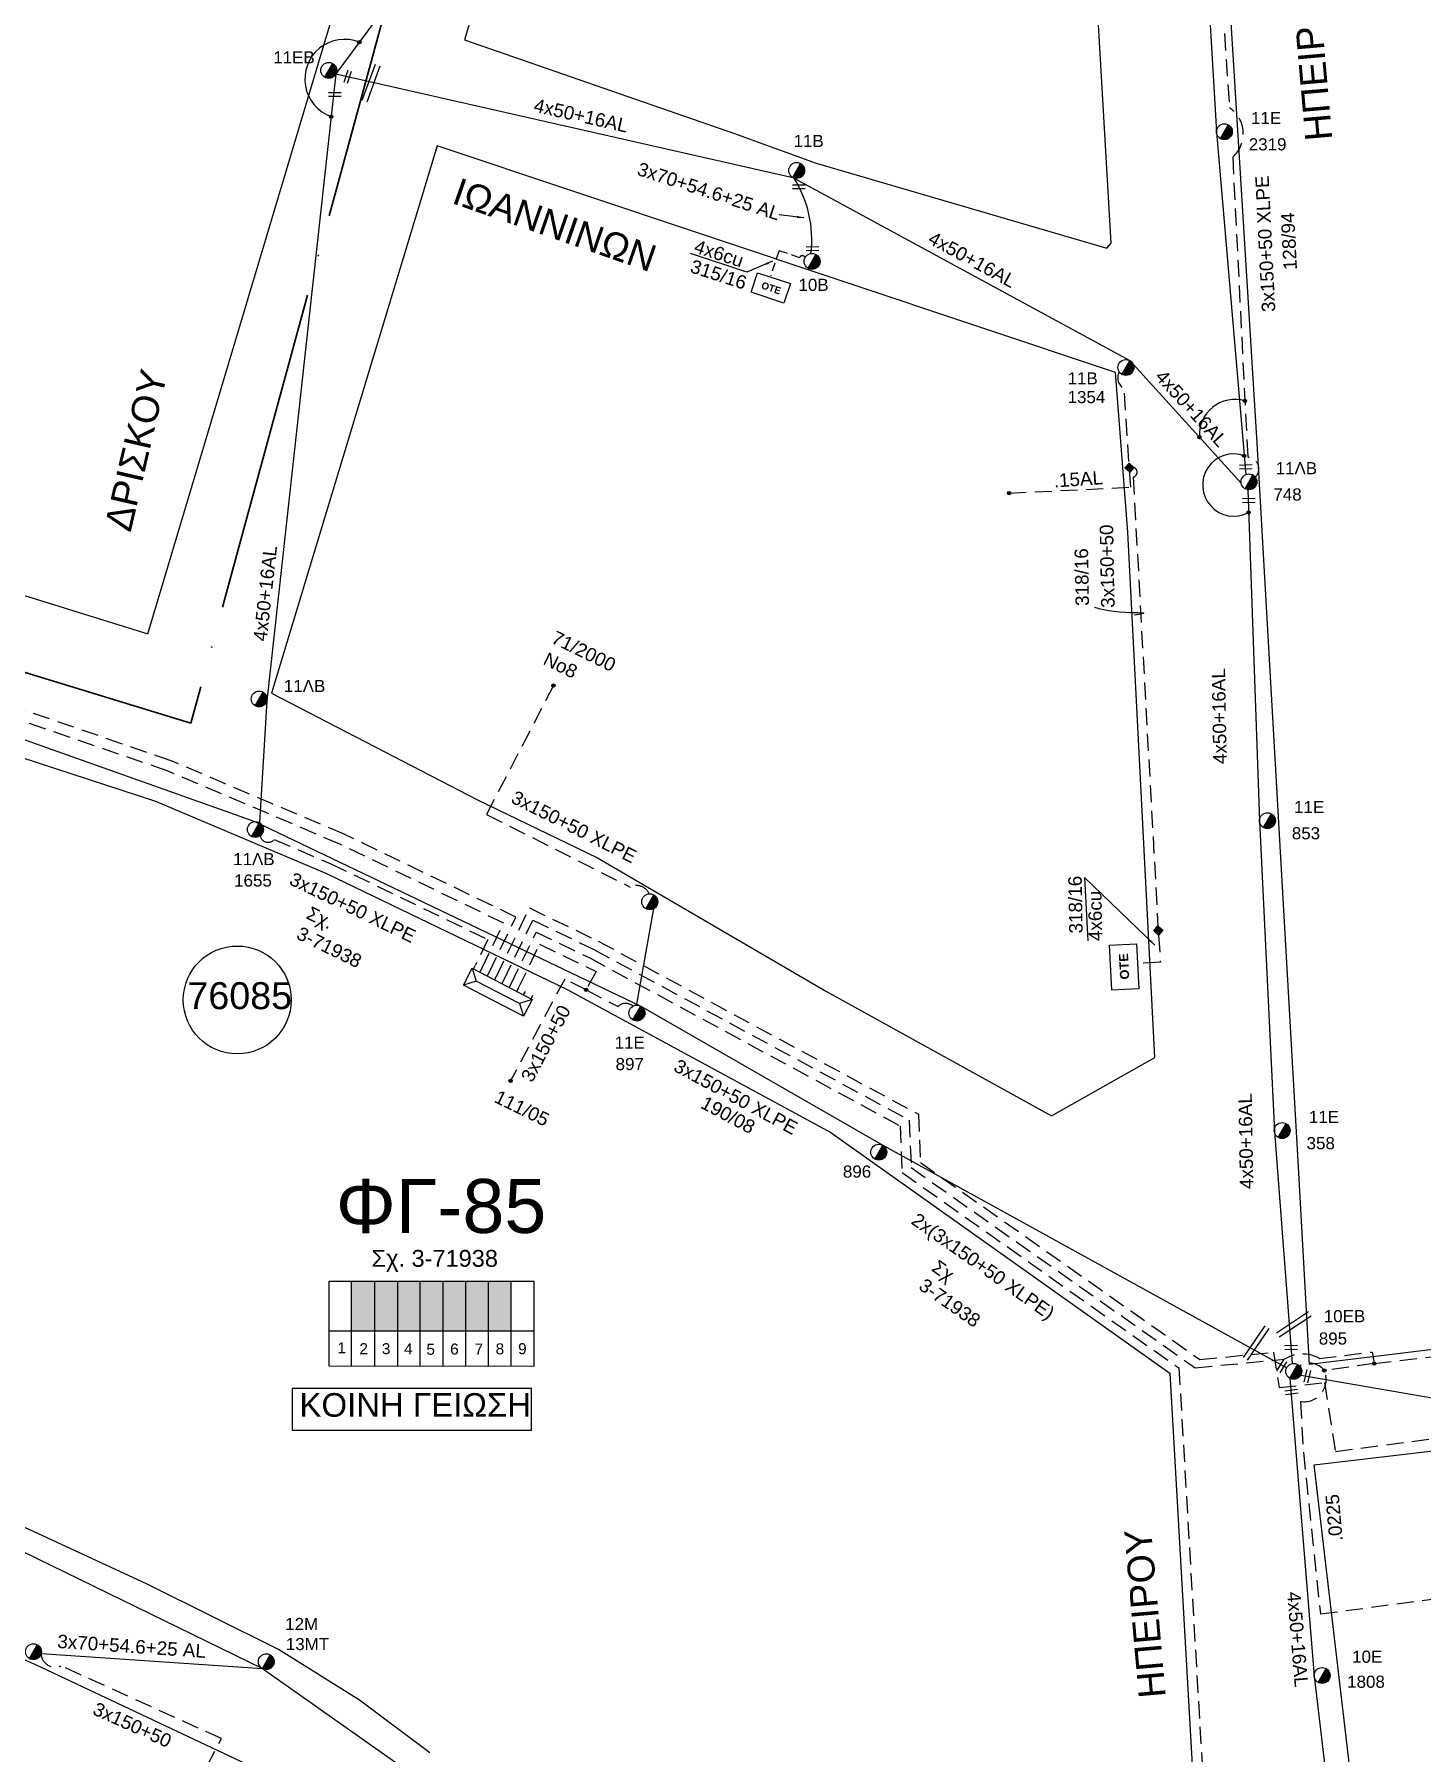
# Model space of a CAD drawing. Header units: millimetres. Extents: x -2591 to -1162, y 241 to 765.
# Drawn here: x -2361.7 to -2258.8, y 319.9 to 447.3 of the extents above; entities that cross this region are included whole.
import ezdxf
from ezdxf.enums import TextEntityAlignment as Align

# ---------------------------------------------------------------- set-up
doc = ezdxf.new("R2010")
doc.units = ezdxf.units.MM
doc.linetypes.add('ACAD_ISO04W100', pattern=[30, 24, -3, 0, -3])
doc.linetypes.add('DASHED', pattern=[19.05, 12.7, -6.35])
for name, color, linetype in [('3x150+50', 7, 'Continuous'), ('3x150+50 XLPE', 7, 'SYN_LINE'), ('3X150+70AL', 7, 'Continuous'), ('4x50+16AL', 7, 'Continuous'), ('Pillar OTE', 7, 'Continuous'), ('TEXT ΚΑΛΩΔΙΩΝ', 7, 'Continuous'), ('Άγνωστα', 7, 'Continuous'), ('ΑΓΝΩΣΤΟ ΕΝΑΕΡΙΟ ΚΑΛΩΔΙΟ', 7, 'Continuous'), ('ΑΓΝΩΣΤΟ ΥΠΟΓΕΙΟ ΚΑΛΩΔΙΟ', 7, 'DASHED'), ('Γυμνά εναέρια ΧΤ και ΦΟΠ (3Φ)   4x50+16AL', 7, 'Continuous'), ('Επιγραφές - Σχήματα', 7, 'Continuous'), ('Καλώδια ΧΤ   3x150AL+50CU', 7, 'DASHED'), ('Μηχανική τομή', 7, 'Continuous'), ('Στύλος ΦΜ', 7, 'Continuous'), ('Στύλος ΦΜ @ 1', 7, 'Continuous'), ('Συνδέσεις', 7, 'Continuous'), ('Συνεστραμμένα ΧΤ   3x70+54.6+25 AL', 7, 'SYN_LINE'), ('Τομή', 7, 'Continuous'), ('ΥΠΟΒΑΘΡΟ ΔΕΗ', 7, 'Continuous'), ('Υποσταθμός πόλεως', 7, 'Continuous'), ('Υπόβαθρο ΔΕΗ', 7, 'Continuous'), ('Υπόγεια Καλώδια Δικτύου ΧΤ   .15', 7, 'DASHED'), ('Υπόγεια καλώδια Παροχών ΧΤ   .0225', 7, 'DASHED'), ('Υπόγεια καλώδια Παροχών ΧΤ   4x6', 7, 'DASHED')]:
    doc.layers.add(name, color=color, linetype=linetype)
doc.styles.add('arial', font='arial.ttf')
doc.styles.get("Standard").update_dxf_attribs({"font": 'arial.ttf'})
doc.linetypes.add('SYN_LINE', pattern='A,0.5,-0.0001,["/\\/\\/\\/",Standard,S=0.1,R=0,X=0,Y=-0.05],-0.25', length=0.7501)
doc.dimstyles.new('ISO-25', dxfattribs={"dimtxt": 2.5, "dimasz": 2.5, "dimexe": 1.25, "dimexo": 0.625, "dimtad": 1, "dimtxsty": 'Standard', "dimcen": 2.5, "dimadec": 0, "dimazin": 0, "dimtfac": 1, "dimtmove": 0, "dimatfit": 3, "dimfxl": 1, "dimarcsym": 0})

# ---------------------------------------------------------------- blocks, each defined once
blk = doc.blocks.new('ΥΠΑΡΧΩΝ ΤΣΙΜΕΝΤΕΝΙΟΣ ΣΤΥΛΟΣ')
at = {"layer": 'Στύλος ΦΜ'}
blk.add_hatch(color=256, dxfattribs=at).paths.add_polyline_path([(-1.29, -2.28, 0.574793), (2.62, 0, 0.268822), (1.3, 2.27)])
blk.add_line((-1.29, -2.28), (1.3, 2.27), dxfattribs=at)
blk.add_circle((0, 0), 2.62, dxfattribs=at)
at = {"layer": 'Στύλος ΦΜ', "flags": 4}
for tag, p in [('ΑΡΙΘΜΟΣ', (-4.68, 8.05)), ('ΤΥΠΟΣ', (-4.91, 3.03))]:
    blk.add_attdef(tag, p, '', height=4, dxfattribs=at)
blk = doc.blocks.new('ΤΟΜΗ')
at = {"layer": 'Τομή', "ltscale": 40}
for p, q in [((-0.03, -1.92), (-11.4, -1.92)), ((-0.03, -3.42), (-11.4, -3.42))]:
    blk.add_line(p, q, dxfattribs=at)
blk = doc.blocks.new('ΥΠΟΣΤΑΘΜΟΣ ΠΟΛΕΩΣ 9 ΑΝΑΧΩΡΗΣΕΩΝ')
at = {"layer": 'Υποσταθμός πόλεως', "ltscale": 40}
for p, q in [((-9.63, -2.82), (-9.63, -4)), ((-7.12, -2.82), (-7.12, -4)), ((-4.84, -2.82), (-4.84, -4)), ((-2.36, -2.82), (-2.36, -4)), ((0.09, -2.82), (0.09, -4)), ((2.55, -2.82), (2.55, -4)), ((5.02, -2.82), (5.02, -4)), ((7.48, -2.82), (7.48, -4)), ((9.61, -2.82), (9.61, -4))]:
    blk.add_line(p, q, dxfattribs=at)
blk.add_lwpolyline([(-10.02, 2.82), (10.02, 2.82), (10.02, -2.82), (-10.02, -2.82)], close=True, dxfattribs=at)
for points in [[(-7.21, 0), (-10.02, 2.82)], [(-10.02, -2.82), (-7.21, 0)], [(-7.21, 0), (7.21, 0)], [(7.21, 0), (10.02, 2.82)], [(10.02, -2.82), (7.21, 0)]]:
    blk.add_lwpolyline(points, dxfattribs=at)
at = {"layer": 'Υποσταθμός πόλεως', "linetype": 'SYN_LINE', "ltscale": 40, "flags": 1}
for tag, p in [('ΜΕΤΑΣΧΗΜΑΤΙΣΜΟΣ', (10.79, 1.71)), ('ΙΣΧΥΣ', (10.77, -1.08)), ('ΑΡΙΘΜΟΣ', (10.89, -3.8))]:
    blk.add_attdef(tag, p, '', height=1.8, dxfattribs=at)
blk = doc.blocks.new('_ΣΥΝΔΕΣΗ')
at = {"layer": 'Συνδέσεις', "linetype": 'SYN_LINE', "ltscale": 40}
blk.add_hatch(color=256, dxfattribs=at).paths.add_polyline_path([(0.5, -0.01, 1), (-0.5, -0.01, 1)])
at = {"layer": 'Συνδέσεις'}
blk.add_circle((0, -0.01), 0.5, dxfattribs=at)
blk = doc.blocks.new('ΜΗΧΑΝΙΚΗ ΤΟΜΗ')
at = {"layer": 'Μηχανική τομή', "ltscale": 40}
for p, q in [((0, 0.76), (-3.79, 0.76)), ((0, -0.34), (-3.79, -0.34))]:
    blk.add_line(p, q, dxfattribs=at)
blk = doc.blocks.new('PILLAR ΟΤΕ')
at = {"layer": 'Pillar OTE', "ltscale": 40}
blk.add_lwpolyline([(-3.31, 2.02), (3.39, 2.02), (3.39, -1.99), (-3.31, -1.99)], close=True, dxfattribs=at)
at = {"layer": 'Pillar OTE', "insert": (-1.81, 0.71), "char_height": 1.3575, "width": 109.961, "attachment_point": 1}
blk.add_mtext('{\\fArial|b1|i0|c161|p34;OTE}', dxfattribs=at)
blk = doc.blocks.new('TSONTA XT1')
at = {"ltscale": 40}
h = blk.add_hatch(color=256, dxfattribs=at)
h.dxf.hatch_style = 1
h.paths.add_polyline_path([(595.96, 2487.66), (597.07, 2488.77), (595.96, 2489.87), (594.85, 2488.77)])
blk.add_lwpolyline([(594.85, 2488.77), (595.96, 2489.87), (597.07, 2488.77), (595.96, 2487.66)], close=True, dxfattribs=at)

msp = doc.modelspace()

# ---------------------------------------------------------------- hatches: boundary and pattern name
at = {"layer": 'Καλώδια ΧΤ   3x150AL+50CU', "linetype": 'DASHED', "lineweight": -3, "ltscale": 0.2}
h = msp.add_hatch(color=1, dxfattribs=at)
h.dxf.hatch_style = 1
h.paths.add_polyline_path([(-2336.422, 354.892), (-2338.142, 354.892), (-2338.142, 351.212), (-2336.422, 351.21)])
h = msp.add_hatch(color=6, dxfattribs=at)
h.dxf.hatch_style = 1
h.paths.add_polyline_path([(-2336.422, 351.21), (-2334.703, 351.209), (-2334.702, 354.892), (-2336.422, 354.892)])
h = msp.add_hatch(color=5, dxfattribs=at)
h.dxf.hatch_style = 1
h.paths.add_polyline_path([(-2333.054, 354.892), (-2334.702, 354.892), (-2334.703, 351.209), (-2333.054, 351.207)])
h = msp.add_hatch(color=62, dxfattribs=at)
h.dxf.hatch_style = 1
h.paths.add_polyline_path([(-2333.054, 351.207), (-2331.361, 351.205), (-2331.361, 354.892), (-2333.054, 354.892)])
h = msp.add_hatch(color=133, dxfattribs=at)
h.dxf.hatch_style = 1
h.paths.add_polyline_path([(-2331.361, 351.205), (-2329.663, 351.204), (-2329.662, 354.892), (-2331.361, 354.892)])
h = msp.add_hatch(color=2, dxfattribs=at)
h.dxf.hatch_style = 1
h.paths.add_polyline_path([(-2329.692, 351.205), (-2327.994, 351.204), (-2327.994, 354.892), (-2329.692, 354.892)])
h = msp.add_hatch(color=151, dxfattribs=at)
h.dxf.hatch_style = 1
h.paths.add_polyline_path([(-2328.024, 351.207), (-2326.326, 351.205), (-2326.325, 354.893), (-2328.024, 354.893)])

# ---------------------------------------------------------------- linework, layer by layer
at = {"layer": '3x150+50', "color": 1, "linetype": 'DASHED', "lineweight": -3, "ltscale": 0.1}
msp.add_lwpolyline([(-2320.755, 376.494), (-2322.344, 377.283), (-2326.357, 369.736)], dxfattribs=at)
msp.add_lwpolyline([(-2320.755, 376.494), (-2318.381, 375.244, -0.4132066), (-2317.29, 375.276, 5.0322137)], format="xyb", dxfattribs=at)
at = {"layer": '3x150+50', "color": 133, "linetype": 'DASHED', "lineweight": -3, "ltscale": 0.1}
msp.add_lwpolyline([(-2351.545, 313.851), (-2347.784, 320.959), (-2359.684, 326.353, -0.5338323), (-2361.163, 327.268, 2.0049159)], format="xyb", dxfattribs=at)
at = {"layer": '3x150+50 XLPE', "color": 30, "linetype": 'DASHED', "lineweight": -3, "ltscale": 0.1}
msp.add_lwpolyline([(-2253.199, 470.684), (-2255.084, 468.724), (-2257.766, 469.87), (-2261.221, 463.716), (-2265.414, 465.422), (-2274.213, 458.824), (-2273.056, 441.913, -0.4911977), (-2272.815, 438.239), (-2271.702, 415.98, -0.6716294), (-2271.138, 414.516, 6.0464519)], format="xyb", dxfattribs=at)
at = {"layer": '3x150+50 XLPE', "color": 5, "linetype": 'DASHED', "lineweight": -3, "ltscale": 0.1}
msp.add_lwpolyline([(-2327.949, 377.776), (-2325.964, 381.889), (-2338.692, 388.03), (-2351.525, 393.481), (-2378.931, 402.905), (-2405.062, 408.214), (-2405.062, 408.214, 0.4567311), (-2408.391, 406.399, 7.1828225)], format="xyb", dxfattribs=at)
at = {"layer": '3x150+50 XLPE', "color": 133, "linetype": 'DASHED', "lineweight": -3, "ltscale": 0.1}
msp.add_lwpolyline([(-2328.495, 378.06), (-2326.866, 381.436), (-2339.022, 387.301), (-2351.812, 392.733), (-2379.146, 402.133), (-2405.595, 407.369, -0.3466956), (-2408.257, 404.5), (-2411.324, 381.509, -0.5846635), (-2411.669, 378.54), (-2412.002, 375.408), (-2413.702, 375.477)], format="xyb", dxfattribs=at)
at = {"layer": '3x150+50 XLPE', "color": 1, "linetype": 'DASHED', "lineweight": -3, "ltscale": 0.1}
msp.add_lwpolyline([(-2323.178, 399.053), (-2328.138, 389.497), (-2317.478, 384.11, -0.4374005), (-2316.081, 383.609, -32.1723528)], format="xyb", dxfattribs=at)
at = {"layer": '3x150+50 XLPE', "color": 62, "linetype": 'DASHED', "lineweight": -3, "ltscale": 0.1}
msp.add_lwpolyline([(-2344.917, 387.913, 0.6244324), (-2343.892, 387.631), (-2339.683, 385.843), (-2328.041, 380.226), (-2328.968, 378.305)], format="xyb", dxfattribs=at)
at = {"layer": '3x150+50 XLPE', "color": 151, "linetype": 'DASHED', "lineweight": -3, "ltscale": 0.1}
msp.add_lwpolyline([(-2327.401, 377.491), (-2324.955, 382.562), (-2319.852, 380.1), (-2296.117, 367.26), (-2295.963, 363.682), (-2275.246, 349.069), (-2269.789, 349.616), (-2269.368, 346.987), (-2266.012, 347.358), (-2265.193, 342.259), (-2252.076, 343.98, 0.3882014), (-2248.183, 343.904), (-2223.168, 346.753), (-2221.004, 327.62, 0.3115983), (-2220.523, 323.511), (-2219.15, 312.491, 0.42194), (-2218.679, 308.98), (-2216.783, 292.154, -0.5568189), (-2216.079, 291.194, 1.1753743)], format="xyb", dxfattribs=at)
at = {"layer": '3x150+50 XLPE', "color": 6, "linetype": 'DASHED', "lineweight": -3, "ltscale": 0.1}
msp.add_lwpolyline([(-2326.855, 377.208), (-2324.705, 381.664), (-2320.171, 379.477), (-2296.8, 366.833), (-2296.647, 363.309), (-2275.603, 348.464), (-2268.987, 349.095, -0.2783147), (-2266.409, 349.156), (-2262.47, 349.631), (-2262.317, 348.774)], format="xyb", dxfattribs=at)
at = {"layer": '3x150+50 XLPE', "color": 2, "linetype": 'DASHED', "lineweight": -3, "ltscale": 0.1}
msp.add_lwpolyline([(-2326.313, 376.926), (-2324.459, 380.769), (-2320.489, 378.853), (-2297.482, 366.407), (-2297.332, 362.935), (-2276.803, 348.454), (-2274.539, 309.772, 0.6377155), (-2274.398, 307.364), (-2272.324, 271.93), (-2278.067, 269.982, 0.5917775), (-2280.165, 271.142), (-2287.492, 280.192), (-2302.85, 295.181, 0.7880033), (-2303.316, 296)], format="xyb", dxfattribs=at)
at = {"layer": '3X150+70AL', "color": 6, "linetype": 'DASHED', "lineweight": -3, "ltscale": 0.1}
msp.add_lwpolyline([(-2262.317, 348.774), (-2237.116, 351.72)], dxfattribs=at)
msp.add_lwpolyline([(-2262.317, 348.774), (-2266.022, 348.259, 0.3883589), (-2267.852, 348.592, -11.9641653)], format="xyb", dxfattribs=at)
at = {"layer": '4x50+16AL', "color": 62, "linetype": 'Continuous', "lineweight": -3, "ltscale": 0.1}
msp.add_lwpolyline([(-2326.92, 461.132), (-2339.301, 444.43), (-2344.42, 397.928), (-2344.981, 388.892)], dxfattribs=at)
at = {"layer": '4x50+16AL', "color": 27, "linetype": 'Continuous', "lineweight": -3, "ltscale": 0.1}
for points in [[(-2275.134, 458.985), (-2274.021, 440.083), (-2271.84, 414.705)], [(-2271.7, 413.581), (-2270.829, 389.005), (-2269.728, 365.964), (-2268.404, 348.776)]]:
    msp.add_lwpolyline(points, dxfattribs=at)
at = {"layer": '4x50+16AL', "color": 30, "linetype": 'Continuous', "lineweight": -3, "ltscale": 0.1}
msp.add_lwpolyline([(-2339.301, 444.43), (-2305.431, 436.744), (-2280.441, 423.156), (-2272.191, 414.072)], dxfattribs=at)
at = {"layer": '4x50+16AL', "color": 133, "linetype": 'Continuous', "lineweight": -3, "ltscale": 0.1}
msp.add_lwpolyline([(-2393.96, 349.08), (-2370.907, 338.92), (-2344.757, 326.155), (-2322.627, 310.553), (-2304.147, 295.254), (-2280.064, 269.953)], dxfattribs=at)
at = {"layer": '4x50+16AL', "color": 6, "linetype": 'Continuous', "lineweight": -3, "ltscale": 0.1}
msp.add_lwpolyline([(-2267.767, 347.925), (-2249.725, 344.8), (-2216.592, 347.641)], dxfattribs=at)
at = {"layer": 'Pillar OTE', "lineweight": -3, "ltscale": 40}
for points in [[(-2339.807, 348.572), (-2339.806, 354.892), (-2324.64, 354.891), (-2324.64, 348.557), (-2339.807, 348.573)], [(-2338.143, 348.571), (-2338.142, 354.892)], [(-2336.423, 348.569), (-2336.422, 354.892)], [(-2334.703, 348.568), (-2334.702, 354.892)], [(-2333.054, 348.566), (-2333.054, 354.892)], [(-2331.361, 348.564), (-2331.361, 354.892)], [(-2329.663, 348.562), (-2329.662, 354.892)], [(-2327.994, 348.561), (-2327.994, 354.892)], [(-2326.3, 348.559), (-2326.3, 354.891)], [(-2339.806, 351.213), (-2324.64, 351.199)]]:
    msp.add_lwpolyline(points, dxfattribs=at)
at = {"layer": 'ΑΓΝΩΣΤΟ ΕΝΑΕΡΙΟ ΚΑΛΩΔΙΟ', "color": 62, "linetype": 'Continuous', "lineweight": -3, "ltscale": 0.1}
msp.add_lwpolyline([(-2407.828, 406.225), (-2377.337, 400.352), (-2345.312, 388.969), (-2316.697, 375.28), (-2298.763, 364.965), (-2268.813, 348.468)], dxfattribs=at)
at = {"layer": 'ΑΓΝΩΣΤΟ ΕΝΑΕΡΙΟ ΚΑΛΩΔΙΟ', "color": 1, "linetype": 'SYN_LINE', "lineweight": -3, "ltscale": 9}
msp.add_lwpolyline([(-2317.001, 375.425), (-2315.743, 382.511)], dxfattribs=at)
at = {"layer": 'ΑΓΝΩΣΤΟ ΥΠΟΓΕΙΟ ΚΑΛΩΔΙΟ', "color": 1, "linetype": 'DASHED', "lineweight": -3, "ltscale": 0.1}
msp.add_lwpolyline([(-2325.761, 376.64), (-2324.203, 379.868), (-2320.013, 377.846), (-2320.755, 376.494)], dxfattribs=at)
at = {"layer": 'Γυμνά εναέρια ΧΤ και ΦΟΠ (3Φ)   4x50+16AL', "color": 6, "linetype": 'Continuous', "lineweight": -3, "ltscale": 0.1}
msp.add_lwpolyline([(-2268.58, 347.686), (-2266.772, 325.589), (-2264.008, 302.182), (-2260.596, 273.677)], dxfattribs=at)
at = {"layer": 'Επιγραφές - Σχήματα', "color": 173, "lineweight": -3}
msp.add_lwpolyline([(-2342.552, 343.833), (-2324.796, 343.833), (-2324.796, 346.92), (-2342.552, 346.92)], close=True, dxfattribs=at)
at = {"layer": 'Καλώδια ΧΤ   3x150AL+50CU', "color": 30, "linetype": 'DASHED', "ltscale": 0.1}
msp.add_lwpolyline([(-2280.136, 415.239, -0.7060345), (-2280.196, 414.502), (-2278.357, 381.228)], format="xyb", dxfattribs=at)
at = {"layer": 'Συνεστραμμένα ΧΤ   3x70+54.6+25 AL', "color": 133, "linetype": 'SYN_LINE', "lineweight": -3, "ltscale": 10}
msp.add_lwpolyline([(-2361.163, 327.268), (-2344.757, 326.155)], dxfattribs=at)
at = {"layer": 'Συνεστραμμένα ΧΤ   3x70+54.6+25 AL', "color": 30, "linetype": 'SYN_LINE', "ltscale": 5}
msp.add_arc((-2312.605, 432.109), 8.584, 353.21529, 32.40325, dxfattribs=at)
at = {"layer": 'ΥΠΟΒΑΘΡΟ ΔΕΗ', "linetype": 'ACAD_ISO04W100', "lineweight": 30, "flags": 128}
msp.add_lwpolyline([(-2581.141, 758.187), (-2541.759, 714.967), (-2385.005, 661.277), (-2294.541, 600.032), (-2350.056, 396.261), (-2380.89, 405.676), (-2412.14, 410.774), (-2419.019, 347.031), (-2424.604, 288.141), (-2395.053, 280.604), (-2365.078, 264.993), (-2343.075, 249.271)], dxfattribs=at)
at = {"layer": 'ΥΠΟΒΑΘΡΟ ΔΕΗ', "lineweight": -3}
for points in [[(-2540.267, 428.627), (-2534.842, 409.425), (-2514.318, 414.003), (-2497.243, 416.536), (-2490.529, 417.603), (-2481.791, 418.445), (-2459.824, 420.223), (-2418.441, 418.224), (-2415.559, 418.014), (-2411.484, 417.261), (-2377.537, 410.288), (-2371.567, 408.573), (-2353.257, 402.889), (-2339.901, 447.526), (-2333.635, 468.133), (-2329.693, 482.191), (-2323.51, 505.587), (-2318.617, 523.84), (-2313.08, 545.161), (-2308.263, 564.351), (-2302.192, 587.824)], [(-2329.764, 446.948), (-2309.819, 440.021), (-2303.688, 437.801), (-2282.143, 431.496), (-2281.836, 431.852), (-2283.147, 454.487), (-2285.03, 493.144), (-2316.134, 495.261), (-2321.719, 473.89), (-2329.764, 446.948)], [(-2223.977, 353.938), (-2267.113, 348.715), (-2267.955, 363.789), (-2271.009, 417.027), (-2273.571, 458.652), (-2265.75, 464.471), (-2234.573, 451.115), (-2229.636, 407.816), (-2223.977, 353.938)], [(-2281.514, 422.269), (-2331.793, 439.089), (-2344.073, 398.479), (-2328.807, 390.571), (-2319.913, 386.278), (-2302.935, 376.377), (-2286.259, 367.134), (-2278.578, 371.478), (-2280.6, 410.422), (-2281.514, 422.269)], [(-2308.844, 429.705), (-2313.01, 431.098)], [(-2413.939, 354.144), (-2410.854, 380.75), (-2407.584, 405.774), (-2379.79, 399.816), (-2363.954, 394.161), (-2352.673, 390.491), (-2340.013, 385.114), (-2322.171, 376.505), (-2302.608, 365.922), (-2277.48, 348.052), (-2275.21, 308.129)], [(-2283.808, 384.824), (-2283.564, 380.132)], [(-2332.347, 319.895), (-2337.568, 323.8), (-2343.555, 327.558), (-2353.302, 332.412), (-2370.117, 340.201), (-2394.045, 350.572), (-2413.939, 354.144)], [(-2255.907, 249.271), (-2260.735, 289.94), (-2266.776, 341.258), (-2244.527, 343.877), (-2223.669, 346.126), (-2221.925, 329.954), (-2218.396, 299.928), (-2214.973, 269.567), (-2212.901, 249.271)], [(-2419.954, 292.884), (-2414.155, 343.521), (-2396.624, 340.084), (-2378.621, 334.153), (-2361.157, 326.267), (-2345.919, 319.056), (-2335.161, 311.95), (-2323.901, 303.255), (-2315.675, 295.841), (-2346.77, 259.821), (-2358.502, 268.38), (-2369.291, 274.042), (-2383.652, 281.455), (-2402.494, 288.556), (-2419.954, 292.884)]]:
    msp.add_lwpolyline(points, dxfattribs=at)
at = {"layer": 'ΥΠΟΒΑΘΡΟ ΔΕΗ', "lineweight": -3, "ltscale": 0.1}
for centre, radius, start, end in [((-2338.657, 444.025), 2.953, 68.33821, 250.32227), ((-2272.655, 417.639), 2.637, 73.58914, 183.41315), ((-2272.738, 413.928), 2.309, 70.31482, 298.39691)]:
    msp.add_arc(centre, radius, start, end, dxfattribs=at)
at = {"layer": 'ΥΠΟΒΑΘΡΟ ΔΕΗ', "lineweight": -3}
msp.add_open_spline([(-2283.073, 404.873), (-2281.4, 404.258), (-2277.887, 404.619), (-2280.124, 404.268)], degree=3, dxfattribs=at)
at = {"layer": 'Υπόβαθρο ΔΕΗ', "lineweight": -3, "ltscale": 0.1}
msp.add_circle((-2346.621, 375.74), 4, dxfattribs=at)
at = {"layer": 'Υπόγεια Καλώδια Δικτύου ΧΤ   .15', "color": 30, "linetype": 'DASHED', "lineweight": -3, "ltscale": 0.1}
msp.add_lwpolyline([(-2289.397, 413.33), (-2280.379, 413.767), (-2280.866, 421.054, -0.4055696), (-2281.226, 422.322, -1.660315)], format="xyb", dxfattribs=at)
at = {"layer": 'Υπόγεια καλώδια Παροχών ΧΤ   .0225', "color": 6, "linetype": 'DASHED', "lineweight": -3, "ltscale": 0.1}
msp.add_lwpolyline([(-2266.022, 348.259, -0.5941971), (-2267.795, 345.963), (-2267.578, 342.192), (-2266.313, 330.204), (-2254.8, 331.726)], format="xyb", dxfattribs=at)
at = {"layer": 'Υπόγεια καλώδια Παροχών ΧΤ   4x6', "color": 30, "linetype": 'DASHED', "ltscale": 0.05}
msp.add_lwpolyline([(-2304.517, 430.798, 0.6746414), (-2304.932, 430.786), (-2306.45, 431.294), (-2307.068, 429.445)], format="xyb", dxfattribs=at)
at = {"layer": 'Υπόγεια καλώδια Παροχών ΧΤ   4x6', "color": 30, "linetype": 'DASHED', "ltscale": 0.1}
msp.add_lwpolyline([(-2278.311, 380.548), (-2278.311, 380.548), (-2278.178, 378.552), (-2279.836, 378.442)], dxfattribs=at)

# ---------------------------------------------------------------- block references
at = {"layer": 'Pillar OTE'}
for p, xscale, yscale, zscale, rotation in [((-2307.081, 428.539), 0.3826160727533884, 0.3826160727533884, 0.3826160727533884, 341.5032377626129), ((-2280.849, 378.163), 0.5, 0.5, 0.5, 92.97112827444023)]:
    msp.add_blockref('PILLAR ΟΤΕ', p, dxfattribs=dict(at, xscale=xscale, yscale=yscale, zscale=zscale, rotation=rotation))
at = {"layer": 'Μηχανική τομή', "lineweight": -3}
for p, xscale, yscale, zscale, rotation in [((-2338.243, 444.622), 0.2499999999999677, 0.2499999999999677, 0.2499999999999677, 71.59401087915568), ((-2339.856, 442.947), 0.2499999999999677, 0.2499999999999677, 0.2499999999999677, 180.6526184003978), ((-2305.453, 436.096), 0.2499999999999677, 0.2499999999999677, 0.2499999999999677, 180.6526184003978), ((-2304.439, 431.511), 0.2499999999999677, 0.2499999999999677, 0.2499999999999677, 180.6526184003978), ((-2272.319, 415.309), 0.2499999999999677, 0.2499999999999677, 0.2499999999999677, 182.6197810988411), ((-2272.092, 412.832), 0.2499999999999676, 0.2499999999999676, 0.2499999999999676, 181.4453023156529), ((-2268.965, 350.019), 0.2499999999999676, 0.2499999999999676, 0.2499999999999676, 181.4453023156529), ((-2269.463, 348.193), 0.2499999999999676, 0.2499999999999676, 0.2499999999999676, 237.9097543728957), ((-2267.424, 347.385), 0.2499999999999677, 0.2499999999999677, 0.2499999999999677, 257.3615102463525), ((-2268.926, 346.66), 0.2499999999999677, 0.2499999999999677, 0.2499999999999677, 187.9297337817552)]:
    msp.add_blockref('ΜΗΧΑΝΙΚΗ ΤΟΜΗ', p, dxfattribs=dict(at, xscale=xscale, yscale=yscale, zscale=zscale, rotation=rotation))
at = {"layer": 'Στύλος ΦΜ @ 1', "lineweight": -3, "ltscale": 40}
ref = msp.add_blockref('ΥΠΑΡΧΩΝ ΤΣΙΜΕΝΤΕΝΙΟΣ ΣΤΥΛΟΣ', (-2339.835, 444.679), dxfattribs=dict(at, xscale=0.2249999999999943, yscale=0.2249999999999943, zscale=0.2249999999999943))
ref.add_attrib('ΤΥΠΟΣ', '11EB', dxfattribs={"layer": 'Στύλος ΦΜ', "height": 0.9, "flags": 4}).set_placement((-2343.951, 444.922), align=Align.BOTTOM_LEFT)
ref = msp.add_blockref('ΥΠΑΡΧΩΝ ΤΣΙΜΕΝΤΕΝΙΟΣ ΣΤΥΛΟΣ', (-2273.434, 440.13), dxfattribs=dict(at, xscale=0.2249999999999943, yscale=0.2249999999999943, zscale=0.2249999999999943))
ref.add_attrib('ΤΥΠΟΣ', '11E', dxfattribs={"layer": 'Στύλος ΦΜ', "height": 0.9, "flags": 4}).set_placement((-2271.458, 440.422), align=Align.BOTTOM_LEFT)
ref.add_attrib('ΑΡΙΘΜΟΣ', '2319', (-2271.625, 438.744), dxfattribs={"layer": 'Στύλος ΦΜ', "height": 0.9, "flags": 4})
ref = msp.add_blockref('ΥΠΑΡΧΩΝ ΤΣΙΜΕΝΤΕΝΙΟΣ ΣΤΥΛΟΣ', (-2305.14, 437.256), dxfattribs=dict(at, xscale=0.2249999999999943, yscale=0.2249999999999943, zscale=0.2249999999999943))
ref.add_attrib('ΤΥΠΟΣ', '11B', dxfattribs={"layer": 'Στύλος ΦΜ', "height": 0.9, "flags": 4}).set_placement((-2305.373, 438.726), align=Align.BOTTOM_LEFT)
ref = msp.add_blockref('ΥΠΑΡΧΩΝ ΤΣΙΜΕΝΤΕΝΙΟΣ ΣΤΥΛΟΣ', (-2304.003, 430.511), dxfattribs=dict(at, xscale=0.2249999999999943, yscale=0.2249999999999943, zscale=0.2249999999999943))
ref.add_attrib('ΤΥΠΟΣ', '10B', dxfattribs={"layer": 'Στύλος ΦΜ', "height": 0.9, "flags": 4}).set_placement((-2305.009, 428.054), align=Align.BOTTOM_LEFT)
ref = msp.add_blockref('ΥΠΑΡΧΩΝ ΤΣΙΜΕΝΤΕΝΙΟΣ ΣΤΥΛΟΣ', (-2280.733, 422.645), dxfattribs=dict(at, xscale=0.2249999999999943, yscale=0.2249999999999943, zscale=0.2249999999999943))
ref.add_attrib('ΤΥΠΟΣ', '11B', dxfattribs={"layer": 'Στύλος ΦΜ', "height": 0.9, "flags": 4}).set_placement((-2285.057, 421.113), align=Align.BOTTOM_LEFT)
ref.add_attrib('ΑΡΙΘΜΟΣ', '1354', (-2285.057, 420), dxfattribs={"layer": 'Στύλος ΦΜ', "height": 0.9, "flags": 4})
ref = msp.add_blockref('ΥΠΑΡΧΩΝ ΤΣΙΜΕΝΤΕΝΙΟΣ ΣΤΥΛΟΣ', (-2271.609, 414.163), dxfattribs=dict(at, xscale=0.2249999999999943, yscale=0.2249999999999943, zscale=0.2249999999999943))
ref.add_attrib('ΤΥΠΟΣ', '11ΛB', dxfattribs={"layer": 'Στύλος ΦΜ', "height": 0.9, "flags": 4}).set_placement((-2269.633, 414.454), align=Align.BOTTOM_LEFT)
ref.add_attrib('ΑΡΙΘΜΟΣ', '748', (-2269.8, 412.777), dxfattribs={"layer": 'Στύλος ΦΜ', "height": 0.9, "flags": 4})
ref = msp.add_blockref('ΥΠΑΡΧΩΝ ΤΣΙΜΕΝΤΕΝΙΟΣ ΣΤΥΛΟΣ', (-2344.994, 398.061), dxfattribs=dict(at, xscale=0.2249999999999943, yscale=0.2249999999999943, zscale=0.2249999999999943))
ref.add_attrib('ΤΥΠΟΣ', '11ΛB', dxfattribs={"layer": 'Στύλος ΦΜ', "height": 0.9, "flags": 4}).set_placement((-2343.165, 398.305), align=Align.BOTTOM_LEFT)
ref = msp.add_blockref('ΥΠΑΡΧΩΝ ΤΣΙΜΕΝΤΕΝΙΟΣ ΣΤΥΛΟΣ', (-2270.241, 389.036), dxfattribs=dict(at, xscale=0.2249999999999943, yscale=0.2249999999999943, zscale=0.2249999999999943))
ref.add_attrib('ΤΥΠΟΣ', '11E', dxfattribs={"layer": 'Στύλος ΦΜ', "height": 0.9, "flags": 4}).set_placement((-2268.265, 389.328), align=Align.BOTTOM_LEFT)
ref.add_attrib('ΑΡΙΘΜΟΣ', '853', (-2268.432, 387.651), dxfattribs={"layer": 'Στύλος ΦΜ', "height": 0.9, "flags": 4})
ref = msp.add_blockref('ΥΠΑΡΧΩΝ ΤΣΙΜΕΝΤΕΝΙΟΣ ΣΤΥΛΟΣ', (-2345.274, 388.381), dxfattribs=dict(at, xscale=0.2249999999999943, yscale=0.2249999999999943, zscale=0.2249999999999943))
ref.add_attrib('ΤΥΠΟΣ', '11ΛΒ', dxfattribs={"layer": 'Στύλος ΦΜ', "height": 0.9, "flags": 4}).set_placement((-2346.923, 385.466), align=Align.BOTTOM_LEFT)
ref.add_attrib('ΑΡΙΘΜΟΣ', '1655', (-2346.852, 384.149), dxfattribs={"layer": 'Στύλος ΦΜ', "height": 0.9, "flags": 4})
at = {"layer": 'Στύλος ΦΜ @ 1', "lineweight": -3, "ltscale": 40, "xscale": 0.2249999999999943, "yscale": 0.2249999999999943, "zscale": 0.2249999999999943}
for p in [(-2316.035, 383.022), (-2361.735, 327.405)]:
    msp.add_blockref('ΥΠΑΡΧΩΝ ΤΣΙΜΕΝΤΕΝΙΟΣ ΣΤΥΛΟΣ', p, dxfattribs=at)
at = {"layer": 'Στύλος ΦΜ @ 1', "lineweight": -3, "ltscale": 40}
ref = msp.add_blockref('ΥΠΑΡΧΩΝ ΤΣΙΜΕΝΤΕΝΙΟΣ ΣΤΥΛΟΣ', (-2316.99, 374.769), dxfattribs=dict(at, xscale=0.2249999999999943, yscale=0.2249999999999943, zscale=0.2249999999999943))
ref.add_attrib('ΤΥΠΟΣ', '11E', dxfattribs={"layer": 'Στύλος ΦΜ', "height": 0.9, "flags": 4}).set_placement((-2318.639, 371.853), align=Align.BOTTOM_LEFT)
ref.add_attrib('ΑΡΙΘΜΟΣ', '897', (-2318.568, 370.536), dxfattribs={"layer": 'Στύλος ΦΜ', "height": 0.9, "flags": 4})
ref = msp.add_blockref('ΥΠΑΡΧΩΝ ΤΣΙΜΕΝΤΕΝΙΟΣ ΣΤΥΛΟΣ', (-2269.146, 366.053), dxfattribs=dict(at, xscale=0.2249999999999943, yscale=0.2249999999999943, zscale=0.2249999999999943))
ref.add_attrib('ΤΥΠΟΣ', '11E', dxfattribs={"layer": 'Στύλος ΦΜ', "height": 0.9, "flags": 4}).set_placement((-2267.17, 366.345), align=Align.BOTTOM_LEFT)
ref.add_attrib('ΑΡΙΘΜΟΣ', '358', (-2267.337, 364.668), dxfattribs={"layer": 'Στύλος ΦΜ', "height": 0.9, "flags": 4})
ref = msp.add_blockref('ΥΠΑΡΧΩΝ ΤΣΙΜΕΝΤΕΝΙΟΣ ΣΤΥΛΟΣ', (-2299.055, 364.454), dxfattribs=dict(at, xscale=0.2249999999999943, yscale=0.2249999999999943, zscale=0.2249999999999943))
ref.add_attrib('ΑΡΙΘΜΟΣ', '896', (-2301.715, 362.563), dxfattribs={"layer": 'Στύλος ΦΜ', "height": 0.9, "flags": 4})
ref = msp.add_blockref('ΥΠΑΡΧΩΝ ΤΣΙΜΕΝΤΕΝΙΟΣ ΣΤΥΛΟΣ', (-2268.289, 348.198), dxfattribs=dict(at, xscale=0.2249999999999943, yscale=0.2249999999999943, zscale=0.2249999999999943))
ref.add_attrib('ΤΥΠΟΣ', '10EB', dxfattribs={"layer": 'Στύλος ΦΜ', "height": 0.9, "flags": 4}).set_placement((-2266.064, 351.572), align=Align.BOTTOM_LEFT)
ref.add_attrib('ΑΡΙΘΜΟΣ', '895', (-2266.432, 350.183), dxfattribs={"layer": 'Στύλος ΦΜ', "height": 0.9, "flags": 4})
ref = msp.add_blockref('ΥΠΑΡΧΩΝ ΤΣΙΜΕΝΤΕΝΙΟΣ ΣΤΥΛΟΣ', (-2344.466, 326.667), dxfattribs=dict(at, xscale=0.2249999999999943, yscale=0.2249999999999943, zscale=0.2249999999999943))
ref.add_attrib('ΤΥΠΟΣ', '12M', dxfattribs={"layer": 'Στύλος ΦΜ', "height": 0.9, "flags": 4}).set_placement((-2343.065, 328.741), align=Align.BOTTOM_LEFT)
ref.add_attrib('ΑΡΙΘΜΟΣ', '13MT', (-2343.019, 327.522), dxfattribs={"layer": 'Στύλος ΦΜ', "height": 0.9, "flags": 4})
ref = msp.add_blockref('ΥΠΑΡΧΩΝ ΤΣΙΜΕΝΤΕΝΙΟΣ ΣΤΥΛΟΣ', (-2266.186, 325.642), dxfattribs=dict(at, xscale=0.2249999999999943, yscale=0.2249999999999943, zscale=0.2249999999999943))
ref.add_attrib('ΤΥΠΟΣ', '10E', dxfattribs={"layer": 'Στύλος ΦΜ', "height": 0.9, "flags": 4}).set_placement((-2263.96, 326.315), align=Align.BOTTOM_LEFT)
ref.add_attrib('ΑΡΙΘΜΟΣ', '1808', (-2264.329, 324.728), dxfattribs={"layer": 'Στύλος ΦΜ', "height": 0.9, "flags": 4})
at = {"layer": 'Συνδέσεις', "lineweight": -3, "xscale": 0.25, "yscale": 0.25, "zscale": 0.25}
for p in [(-2337.567, 446.769), (-2339.651, 441.244), (-2271.91, 420.168), (-2275.287, 417.484), (-2271.96, 416.102), (-2289.396, 413.333), (-2271.64, 411.897), (-2323.177, 399.056), (-2320.754, 376.497), (-2326.357, 369.738), (-2266.022, 348.259), (-2262.317, 348.774)]:
    msp.add_blockref('_ΣΥΝΔΕΣΗ', p, dxfattribs=at)
at = {"layer": 'Συνδέσεις', "xscale": 0.3075184835441074, "yscale": 0.3075184835441074, "zscale": 0.3075184835441074, "rotation": 273.8243179449887}
for p in [(-3056.336, 547.03), (-3054.195, 512.702)]:
    msp.add_blockref('TSONTA XT1', p, dxfattribs=at)
at = {"layer": 'Τομή', "lineweight": -3, "xscale": 0.2499999999999996, "yscale": 0.2499999999999996, "zscale": 0.2499999999999996}
for p, rotation in [((-2336.848, 445.28), 69.93236658184156), ((-2267.461, 353.01), 33.39231130789361), ((-2270.832, 351.856), 55.59427874515659)]:
    msp.add_blockref('ΤΟΜΗ', p, dxfattribs=dict(at, rotation=rotation))
at = {"layer": 'Υποσταθμός πόλεως', "lineweight": -3, "xscale": 0.2499999999999997, "yscale": 0.2499999999999997, "zscale": 0.2499999999999997, "rotation": 152.551654796103}
msp.add_blockref('ΥΠΟΣΤΑΘΜΟΣ ΠΟΛΕΩΣ 9 ΑΝΑΧΩΡΗΣΕΩΝ', (-2327.297, 376.31), dxfattribs=at)

# ---------------------------------------------------------------- texts
at = {"lineweight": -3, "ltscale": 30, "char_height": 0.817, "width": 5.62865, "attachment_point": 1}
for s, insert in [('1', (-2339.183, 350.353)), ('2', (-2337.564, 350.286)), ('3', (-2335.899, 350.286)), ('4', (-2334.247, 350.286)), ('5', (-2332.595, 350.245)), ('6', (-2330.835, 350.259)), ('7', (-2329.021, 350.259)), ('8', (-2327.464, 350.273)), ('9', (-2325.799, 350.286))]:
    msp.add_mtext(s, dxfattribs=dict(at, insert=insert))
at = {"layer": 'TEXT ΚΑΛΩΔΙΩΝ', "linetype": 'Continuous', "lineweight": -3, "ltscale": 0.1}
for s, rotation, p in [('4x50+16AL', 347.21386, (-2321.126, 441.331)), ('3x70+54.6+25 AL', 342, (-2311.652, 435.717)), ('3x150+50 XLPE', 92.82855, (-2270.4, 431.823)), ('4x50+16AL', 331.46508, (-2292.128, 430.649)), ('4x50+16AL', 312.24533, (-2275.87, 419.611)), ('.15AL', 3.88728, (-2284.262, 414.366)), ('3x150+50', 91.02979, (-2282.127, 407.907)), ('4x50+16AL', 83.71723, (-2344.55, 405.887)), ('4x50+16AL', 91.02979, (-2273.818, 396.788)), ('3x150+50 XLPE', 333.1927, (-2321.654, 388.583)), ('3x150+50 XLPE', 334.24219, (-2338.058, 382.595)), ('3x150+50', 61.99515, (-2323.748, 372.513)), ('3x150+50 XLPE', 331.5873, (-2309.658, 368.556)), ('4x50+16AL', 91.02979, (-2271.841, 365.268)), ('2x(3x150+50 XLPE)', 324.80079, (-2291.316, 355.995)), ('.0225', 94.8496, (-2265.303, 337.341)), (' 4x50+16AL', 274.67657, (-2268.014, 328.507)), ('3x70+54.6+25 AL', 356.1183, (-2354.448, 327.815)), ('3x150+50', 335.61833, (-2354.398, 321.979))]:
    msp.add_text(s, height=1, rotation=rotation, dxfattribs=at).set_placement(p, align=Align.MIDDLE_CENTER)
at = {"layer": 'TEXT ΚΑΛΩΔΙΩΝ', "linetype": 'Continuous', "lineweight": -3, "ltscale": 0.1, "char_height": 1, "attachment_point": 1}
for s, gutter_width, heights, insert, rotation in [('128/94', 0, [0.73], (-2269.045, 429.844), 92.82855), ('4x6cu', 12.5, [0.118], (-2312.522, 432.154), 342), ('315/16', 12.5, [0.118], (-2312.806, 430.679), 342), ('318/16', 12.5, [0.118], (-2284.467, 404.954), 91.02979), ('318/16', 12.5, [0.118], (-2284.936, 380.663), 91.02979), ('4x6cu', 12.5, [0.118], (-2283.481, 380.097), 91.02979)]:
    msp.add_mtext_dynamic_manual_height_columns(s, width=1.8, gutter_width=gutter_width, heights=heights, dxfattribs=dict(at, insert=insert, rotation=rotation))
at = {"layer": 'Άγνωστα', "color": 7, "lineweight": -3, "char_height": 1, "attachment_point": 1}
for s, insert, rotation in [('71/2000', (-2322.975, 403.16), 334), ('No8', (-2323.586, 401.573), 334), ('111/05', (-2327.213, 369.1), 334), ('190/08', (-2311.879, 368.662), 332)]:
    msp.add_mtext_dynamic_manual_height_columns(s, width=1.8, gutter_width=0, heights=[0.73], dxfattribs=dict(at, insert=insert, rotation=rotation))
at = {"layer": 'Άγνωστα', "color": 7, "lineweight": -3}
note = msp.add_mtext_dynamic_manual_height_columns('Σχ. ', width=1.8, gutter_width=0, heights=[0.73, 0], dxfattribs=dict(at, insert=(-2342.767, 383.511), char_height=1, attachment_point=1, rotation=334))
for column, words in zip(note.columns.linked_columns, ['3-71938']):
    column.text = words
at = {"layer": 'Άγνωστα', "color": 7, "lineweight": -3, "insert": (-2336.664, 357.202), "char_height": 1.25, "width": 4.551914400963142e-14, "attachment_point": 1}
msp.add_mtext('Σχ. 3-71938', dxfattribs=at)
at = {"layer": 'Άγνωστα', "color": 7, "lineweight": -3}
note = msp.add_mtext_dynamic_manual_height_columns('Σχ ', width=1.8, gutter_width=0, heights=[0.73, 0], dxfattribs=dict(at, insert=(-2296.118, 357.561), char_height=1, attachment_point=1, rotation=325))
for column, words in zip(note.columns.linked_columns, ['3-71938']):
    column.text = words
at = {"layer": 'Επιγραφές - Σχήματα', "color": 173, "lineweight": -3, "insert": (-2342.009, 346.58), "char_height": 1.75, "width": 17.56555, "attachment_point": 1}
msp.add_mtext('KOINH ΓΕΙΩΣΗ', dxfattribs=at)
at = {"layer": 'ΥΠΟΒΑΘΡΟ ΔΕΗ', "lineweight": -3, "ltscale": 40, "char_height": 2, "width": 26.31339, "attachment_point": 1, "style": 'arial'}
for s, insert, rotation in [('ΗΠΕΙΡΟΥ', (-2267.416, 439.368), 94.99399), ('ΙΩΑΝΝΙΝΩΝ', (-2330.141, 436.751), 340.75709), ('ΔΡΙΣΚΟΥ', (-2356.477, 410.828), 76.94678), ('ΗΠΕΙΡΟΥ', (-2279.767, 323.877), 94.99399)]:
    msp.add_mtext(s, dxfattribs=dict(at, insert=insert, rotation=rotation))
at = {"layer": 'Υπόβαθρο ΔΕΗ', "lineweight": -3, "width": 84.65733, "attachment_point": 1}
for s, insert, char_height in [('76085', (-2350.32, 377.057), 2), ('ΦΓ-85', (-2339.318, 362.461), 4)]:
    msp.add_mtext(s, dxfattribs=dict(at, insert=insert, char_height=char_height))

# ---------------------------------------------------------------- leaders
at = {"layer": 'Επιγραφές - Σχήματα', "ltscale": 40}
for points in [[(-2304.614, 433.743), (-2306.451, 433.971)], [(-2306.945, 430.521), (-2308.844, 429.705)], [(-2278.586, 379.796), (-2283.808, 384.824)]]:
    msp.add_leader(points, dimstyle='ISO-25', override={"dimasz": 0.5, "dimtad": 0}, dxfattribs=at)

doc.saveas('drawing.dxf')
